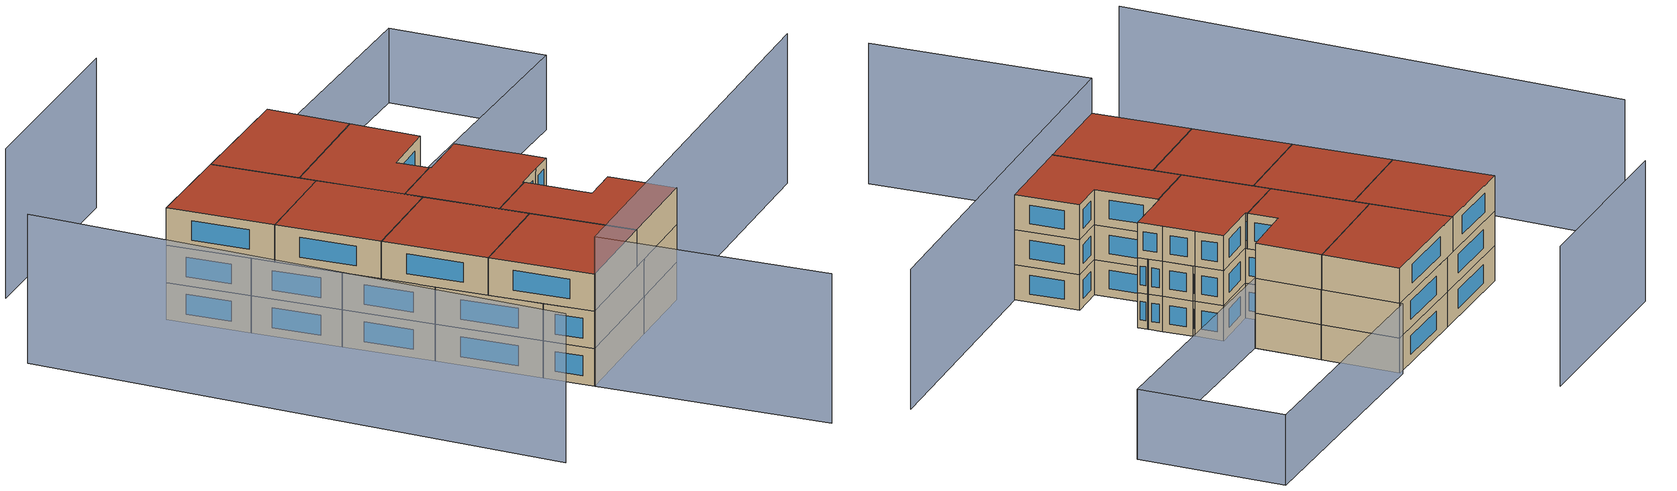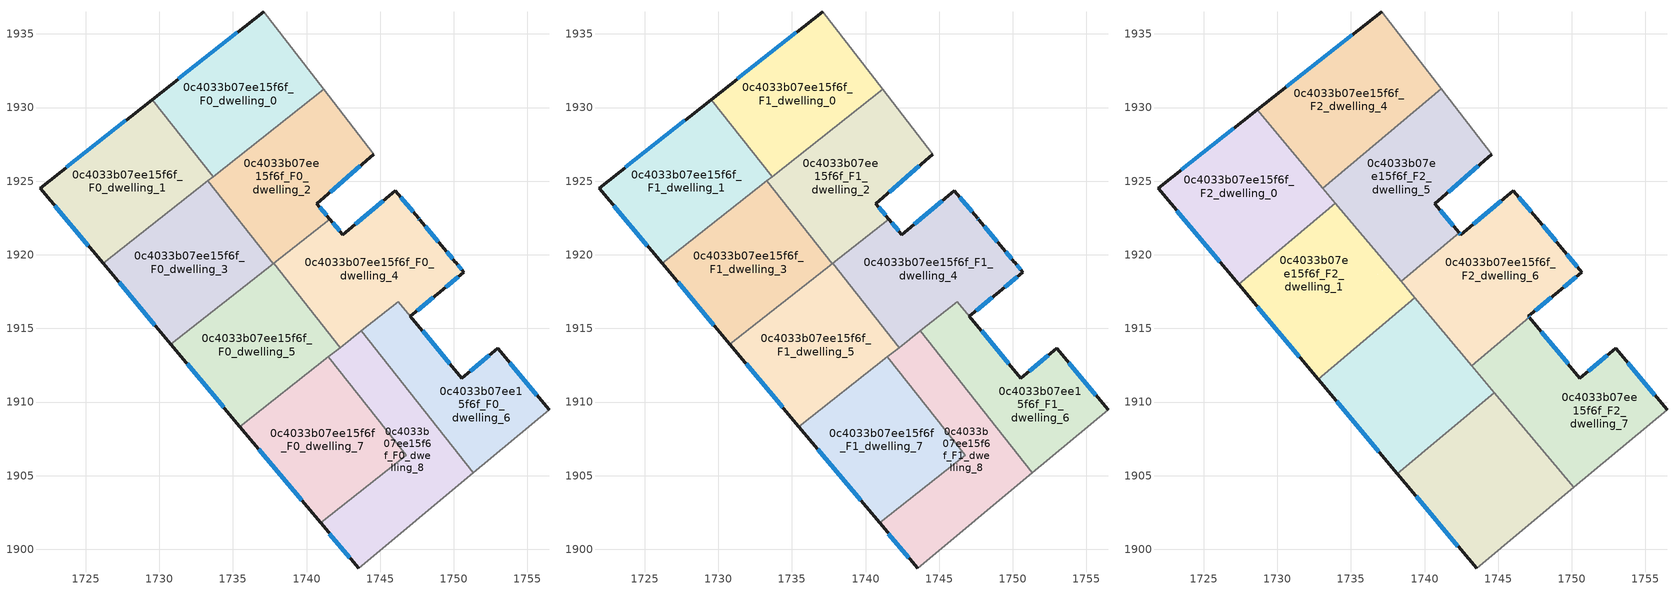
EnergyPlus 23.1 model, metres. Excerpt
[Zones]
0c4033b07ee15f6f_F0_dwelling_0
 floor ground (EU_floor_Construction): 1737.08,1936.52 1741.16,1931.24 1733.65,1925.31 1729.51,1930.54 z0
 wall outside (EU_wall_Construction): 1737.08,1936.52 1729.51,1930.54 z0:3
 wall to 0c4033b07ee15f6f_F0_dwelling_1 (EU_wall_Construction): 1729.51,1930.54 1733.65,1925.31 z0:3
 wall adiabatic (EU_wall_Construction): 1741.16,1931.24 1737.08,1936.52 z0:3
 wall to 0c4033b07ee15f6f_F0_dwelling_2 (EU_wall_Construction): 1733.65,1925.31 1741.16,1931.24 z0:3
 window (EU_Window_Construction): 1735.3,1935.12 1731.29,1931.95 z0.7:2.3
0c4033b07ee15f6f_F0_dwelling_1
 floor ground (EU_floor_Construction): 1729.51,1930.54 1733.65,1925.31 1726.18,1919.41 1721.89,1924.53 z0
 wall outside (EU_wall_Construction): 1729.51,1930.54 1721.89,1924.53 1726.18,1919.41 z0:3
 wall to 0c4033b07ee15f6f_F0_dwelling_3 (EU_wall_Construction): 1726.18,1919.41 1733.28,1925.02 z0:3
 wall to 0c4033b07ee15f6f_F0_dwelling_2 (EU_wall_Construction): 1733.28,1925.02 1733.64,1925.31 z0:3
 window (EU_Window_Construction): 1727.72,1929.13 1723.68,1925.94 / 1722.9,1923.33 1725.17,1920.62 z0.7:2.3
0c4033b07ee15f6f_F0_dwelling_2
 floor ground (EU_floor_Construction): 1741.16,1931.24 1744.56,1926.82 1740.69,1923.48 1741.57,1922.43 1737.72,1919.39 1733.28,1925.02 z0
 wall outside (EU_wall_Construction): 1741.57,1922.43 1740.69,1923.48 1744.56,1926.82 z0:3
 wall to 0c4033b07ee15f6f_F0_dwelling_3 (EU_wall_Construction): 1733.28,1925.02 1737.72,1919.39 z0:3
 wall adiabatic (EU_wall_Construction): 1744.56,1926.82 1741.16,1931.24 z0:3
 wall to 0c4033b07ee15f6f_F0_dwelling_4 (EU_wall_Construction): 1737.76,1919.43 1741.57,1922.43 z0:3
 wall to 0c4033b07ee15f6f_F0_dwelling_5 (EU_wall_Construction): 1737.72,1919.39 1737.76,1919.43 z0:3
 window (EU_Window_Construction): 1741.6,1924.26 1743.65,1926.03 / 1741.36,1922.67 1740.89,1923.23 z0.7:2.3
0c4033b07ee15f6f_F0_dwelling_3
 floor ground (EU_floor_Construction): 1733.28,1925.02 1737.72,1919.39 1730.78,1913.92 1726.18,1919.41 z0
 wall outside (EU_wall_Construction): 1726.18,1919.41 1730.78,1913.92 z0:3
 wall to 0c4033b07ee15f6f_F0_dwelling_5 (EU_wall_Construction): 1730.78,1913.92 1737.72,1919.39 z0:3
 window (EU_Window_Construction): 1727.26,1918.12 1729.7,1915.21 z0.7:2.3
0c4033b07ee15f6f_F0_dwelling_4
 floor ground (EU_floor_Construction): 1747.68,1922.4 1749.34,1920.43 1750.11,1919.51 1750.12,1919.49 1750.68,1918.82 1749.09,1917.5 1747.05,1915.81 1746.22,1916.81 1742.28,1913.7 1737.76,1919.42 1741.57,1922.43 1742.45,1921.38 1746.04,1924.37 1747.61,1922.48 z0
 wall outside (EU_wall_Construction): 1747.05,1915.81 1749.09,1917.5 1750.68,1918.82 1750.12,1919.49 1750.11,1919.51 1749.34,1920.43 1747.68,1922.4 1747.61,1922.48 1746.04,1924.37 1742.45,1921.38 1741.57,1922.43 z0:3
 wall to 0c4033b07ee15f6f_F0_dwelling_5 (EU_wall_Construction): 1737.76,1919.42 1742.28,1913.7 z0:3
 wall to 0c4033b07ee15f6f_F0_dwelling_6 (EU_wall_Construction): 1746.22,1916.81 1747.05,1915.81 / 1743.72,1914.83 1746.22,1916.8 z0:3
 wall to 0c4033b07ee15f6f_F0_dwelling_8 (EU_wall_Construction): 1742.28,1913.7 1743.72,1914.83 z0:3
 window (EU_Window_Construction): 1742.24,1921.62 1741.77,1922.18 / 1745.2,1923.66 1743.29,1922.08 / 1747.24,1922.92 1746.41,1923.92 / 1747.67,1922.42 1747.63,1922.46 / 1748.95,1920.89 1748.07,1921.93 / 1749.93,1919.72 1749.52,1920.21 / 1750.55,1918.98 1750.25,1919.33 / 1749.46,1917.81 1750.3,1918.51 / 1747.53,1916.21 1748.61,1917.1 z0.7:2.3
0c4033b07ee15f6f_F0_dwelling_5
 floor ground (EU_floor_Construction): 1737.76,1919.42 1742.28,1913.7 1735.47,1908.32 1730.78,1913.92 z0
 wall outside (EU_wall_Construction): 1730.78,1913.92 1735.47,1908.32 z0:3
 wall to 0c4033b07ee15f6f_F0_dwelling_7 (EU_wall_Construction): 1735.47,1908.32 1741.48,1913.06 z0:3
 wall to 0c4033b07ee15f6f_F0_dwelling_8 (EU_wall_Construction): 1741.48,1913.06 1742.28,1913.7 z0:3
 window (EU_Window_Construction): 1731.89,1912.6 1734.37,1909.63 z0.7:2.3
0c4033b07ee15f6f_F0_dwelling_6
 floor ground (EU_floor_Construction): 1752.97,1913.64 1756.47,1909.46 1751.33,1905.19 1743.72,1914.83 1746.22,1916.8 1750.55,1911.62 z0
 wall outside (EU_wall_Construction): 1756.47,1909.46 1752.97,1913.64 1750.55,1911.62 1747.05,1915.81 z0:3
 wall adiabatic (EU_wall_Construction): 1751.33,1905.19 1756.47,1909.46 z0:3
 wall to 0c4033b07ee15f6f_F0_dwelling_8 (EU_wall_Construction): 1743.72,1914.83 1751.33,1905.19 z0:3
 window (EU_Window_Construction): 1755.65,1910.44 1753.79,1912.66 / 1752.4,1913.17 1751.12,1912.1 / 1749.73,1912.61 1747.88,1914.83 z0.7:2.3
0c4033b07ee15f6f_F0_dwelling_7
 floor ground (EU_floor_Construction): 1741.47,1913.06 1746.76,1906.37 1740.95,1901.79 1735.47,1908.32 z0
 wall outside (EU_wall_Construction): 1735.47,1908.32 1740.95,1901.79 z0:3
 wall to 0c4033b07ee15f6f_F0_dwelling_8 (EU_wall_Construction): 1740.95,1901.79 1746.76,1906.37 1741.47,1913.06 z0:3
 window (EU_Window_Construction): 1736.76,1906.79 1739.66,1903.32 z0.7:2.3
0c4033b07ee15f6f_F0_dwelling_8
 floor ground (EU_floor_Construction): 1743.72,1914.83 1751.33,1905.19 1743.53,1898.7 1740.95,1901.79 1746.76,1906.37 1741.47,1913.06 z0
 wall outside (EU_wall_Construction): 1740.95,1901.79 1743.53,1898.7 z0:3
 wall adiabatic (EU_wall_Construction): 1743.53,1898.7 1751.33,1905.19 z0:3
 window (EU_Window_Construction): 1741.55,1901.06 1742.93,1899.42 z0.7:2.3
0c4033b07ee15f6f_F1_dwelling_0
 floor to 0c4033b07ee15f6f_F0_dwelling_0 (EU_floor_Construction): 1737.08,1936.52 1741.16,1931.24 1733.65,1925.31 1729.51,1930.54 z3
 wall outside (EU_wall_Construction): 1737.08,1936.52 1729.51,1930.54 z3:6
 wall to 0c4033b07ee15f6f_F1_dwelling_1 (EU_wall_Construction): 1729.51,1930.54 1733.65,1925.31 z3:6
 wall adiabatic (EU_wall_Construction): 1741.16,1931.24 1737.08,1936.52 z3:6
 wall to 0c4033b07ee15f6f_F1_dwelling_2 (EU_wall_Construction): 1733.65,1925.31 1741.16,1931.24 z3:6
 window (EU_Window_Construction): 1735.3,1935.12 1731.29,1931.95 z3.7:5.3
 ceiling adiabatic (EU_roof_Construction): 1740.03,1930.34 1741.13,1931.27 1737.08,1936.52 1729.51,1930.54 1733.65,1925.31 z6
0c4033b07ee15f6f_F1_dwelling_1
 floor to 0c4033b07ee15f6f_F0_dwelling_1 (EU_floor_Construction): 1729.51,1930.54 1733.65,1925.31 1726.18,1919.41 1721.89,1924.53 z3
 wall outside (EU_wall_Construction): 1729.51,1930.54 1721.89,1924.53 1726.18,1919.41 z3:6
 wall to 0c4033b07ee15f6f_F1_dwelling_3 (EU_wall_Construction): 1726.18,1919.41 1733.28,1925.02 z3:6
 wall to 0c4033b07ee15f6f_F1_dwelling_2 (EU_wall_Construction): 1733.28,1925.02 1733.64,1925.31 z3:6
 window (EU_Window_Construction): 1727.72,1929.13 1723.68,1925.94 / 1722.9,1923.33 1725.17,1920.62 z3.7:5.3
0c4033b07ee15f6f_F1_dwelling_2
 floor to 0c4033b07ee15f6f_F0_dwelling_2 (EU_floor_Construction): 1741.16,1931.24 1744.56,1926.82 1740.69,1923.48 1741.57,1922.43 1737.72,1919.39 1733.28,1925.02 z3
 wall outside (EU_wall_Construction): 1741.57,1922.43 1740.69,1923.48 1744.56,1926.82 z3:6
 wall to 0c4033b07ee15f6f_F1_dwelling_3 (EU_wall_Construction): 1733.28,1925.02 1737.72,1919.39 z3:6
 wall adiabatic (EU_wall_Construction): 1744.56,1926.82 1741.16,1931.24 z3:6
 wall to 0c4033b07ee15f6f_F1_dwelling_4 (EU_wall_Construction): 1737.76,1919.43 1741.57,1922.43 z3:6
 wall to 0c4033b07ee15f6f_F1_dwelling_5 (EU_wall_Construction): 1737.72,1919.39 1737.76,1919.43 z3:6
 window (EU_Window_Construction): 1741.6,1924.26 1743.65,1926.03 / 1741.36,1922.67 1740.89,1923.23 z3.7:5.3
0c4033b07ee15f6f_F1_dwelling_3
 floor to 0c4033b07ee15f6f_F0_dwelling_3 (EU_floor_Construction): 1733.28,1925.02 1737.72,1919.39 1730.78,1913.92 1726.18,1919.41 z3
 wall outside (EU_wall_Construction): 1726.18,1919.41 1730.78,1913.92 z3:6
 wall to 0c4033b07ee15f6f_F1_dwelling_5 (EU_wall_Construction): 1730.78,1913.92 1737.72,1919.39 z3:6
 window (EU_Window_Construction): 1727.26,1918.12 1729.7,1915.21 z3.7:5.3
 ceiling adiabatic (EU_roof_Construction): 1737.72,1919.39 1733.28,1925.02 1726.18,1919.41 1730.78,1913.92 z6
0c4033b07ee15f6f_F1_dwelling_4
 floor to 0c4033b07ee15f6f_F0_dwelling_4 (EU_floor_Construction): 1747.68,1922.4 1749.34,1920.43 1750.11,1919.51 1750.12,1919.49 1750.68,1918.82 1749.09,1917.5 1747.05,1915.81 1746.22,1916.81 1742.28,1913.7 1737.76,1919.42 1741.57,1922.43 1742.45,1921.38 1746.04,1924.37 1747.61,1922.48 z3
 wall outside (EU_wall_Construction): 1747.05,1915.81 1749.09,1917.5 1750.68,1918.82 1750.12,1919.49 1750.11,1919.51 1749.34,1920.43 1747.68,1922.4 1747.61,1922.48 1746.04,1924.37 1742.45,1921.38 1741.57,1922.43 z3:6
 wall to 0c4033b07ee15f6f_F1_dwelling_5 (EU_wall_Construction): 1737.76,1919.42 1742.28,1913.7 z3:6
 wall to 0c4033b07ee15f6f_F1_dwelling_6 (EU_wall_Construction): 1746.22,1916.81 1747.05,1915.81 / 1743.72,1914.83 1746.22,1916.8 z3:6
 wall to 0c4033b07ee15f6f_F1_dwelling_8 (EU_wall_Construction): 1742.28,1913.7 1743.72,1914.83 z3:6
 window (EU_Window_Construction): 1742.24,1921.62 1741.77,1922.18 / 1745.2,1923.66 1743.29,1922.08 / 1747.24,1922.92 1746.41,1923.92 / 1747.67,1922.42 1747.63,1922.46 / 1748.95,1920.89 1748.07,1921.93 / 1749.93,1919.72 1749.52,1920.21 / 1750.55,1918.98 1750.25,1919.33 / 1749.46,1917.81 1750.3,1918.51 / 1747.53,1916.21 1748.61,1917.1 z3.7:5.3
 ceiling adiabatic (EU_roof_Construction): 1742.35,1921.49 1741.57,1922.43 1737.76,1919.42 1738.61,1918.36 z6
0c4033b07ee15f6f_F1_dwelling_5
 floor to 0c4033b07ee15f6f_F0_dwelling_5 (EU_floor_Construction): 1737.76,1919.42 1742.28,1913.7 1735.47,1908.32 1730.78,1913.92 z3
 wall outside (EU_wall_Construction): 1730.78,1913.92 1735.47,1908.32 z3:6
 wall to 0c4033b07ee15f6f_F1_dwelling_7 (EU_wall_Construction): 1735.47,1908.32 1741.48,1913.06 z3:6
 wall to 0c4033b07ee15f6f_F1_dwelling_8 (EU_wall_Construction): 1741.48,1913.06 1742.28,1913.7 z3:6
 window (EU_Window_Construction): 1731.89,1912.6 1734.37,1909.63 z3.7:5.3
0c4033b07ee15f6f_F1_dwelling_6
 floor to 0c4033b07ee15f6f_F0_dwelling_6 (EU_floor_Construction): 1752.97,1913.64 1756.47,1909.46 1751.33,1905.19 1743.72,1914.83 1746.22,1916.8 1750.55,1911.62 z3
 wall outside (EU_wall_Construction): 1756.47,1909.46 1752.97,1913.64 1750.55,1911.62 1747.05,1915.81 z3:6
 wall adiabatic (EU_wall_Construction): 1751.33,1905.19 1756.47,1909.46 z3:6
 wall to 0c4033b07ee15f6f_F1_dwelling_8 (EU_wall_Construction): 1743.72,1914.83 1751.33,1905.19 z3:6
 window (EU_Window_Construction): 1755.65,1910.44 1753.79,1912.66 / 1752.4,1913.17 1751.12,1912.1 / 1749.73,1912.61 1747.88,1914.83 z3.7:5.3
0c4033b07ee15f6f_F1_dwelling_7
 floor to 0c4033b07ee15f6f_F0_dwelling_7 (EU_floor_Construction): 1741.47,1913.06 1746.76,1906.37 1740.95,1901.79 1735.47,1908.32 z3
 wall outside (EU_wall_Construction): 1735.47,1908.32 1740.95,1901.79 z3:6
 wall to 0c4033b07ee15f6f_F1_dwelling_8 (EU_wall_Construction): 1740.95,1901.79 1746.76,1906.37 1741.47,1913.06 z3:6
 window (EU_Window_Construction): 1736.76,1906.79 1739.66,1903.32 z3.7:5.3
0c4033b07ee15f6f_F1_dwelling_8
 floor to 0c4033b07ee15f6f_F0_dwelling_8 (EU_floor_Construction): 1743.72,1914.83 1751.33,1905.19 1743.53,1898.7 1740.95,1901.79 1746.76,1906.37 1741.47,1913.06 z3
 wall outside (EU_wall_Construction): 1740.95,1901.79 1743.53,1898.7 z3:6
 wall adiabatic (EU_wall_Construction): 1743.53,1898.7 1751.33,1905.19 z3:6
 window (EU_Window_Construction): 1741.55,1901.06 1742.93,1899.42 z3.7:5.3
0c4033b07ee15f6f_F2_dwelling_0
 floor to 0c4033b07ee15f6f_F1_dwelling_1 (EU_floor_Construction): 1728.63,1929.85 1732.92,1924.73 1726.18,1919.41 1721.89,1924.53 z6
 floor adiabatic (EU_floor_Construction): 1732.92,1924.73 1733.95,1923.51 1727.37,1917.99 1726.18,1919.41 z6
 wall outside (EU_wall_Construction): 1728.63,1929.85 1721.89,1924.53 1727.37,1917.99 z6:9
 wall to 0c4033b07ee15f6f_F2_dwelling_4 (EU_wall_Construction): 1733.09,1924.53 1728.63,1929.85 z6:9
 wall to 0c4033b07ee15f6f_F2_dwelling_1 (EU_wall_Construction): 1727.37,1917.99 1733.95,1923.51 z6:9
 wall to 0c4033b07ee15f6f_F2_dwelling_5 (EU_wall_Construction): 1733.95,1923.51 1733.09,1924.53 z6:9
 window (EU_Window_Construction): 1727.05,1928.6 1723.47,1925.78 / 1723.18,1923 1726.09,1919.53 z6.7:8.3
 roof outside (EU_roof_Construction): 1733.95,1923.51 1728.63,1929.85 1721.89,1924.53 1727.37,1917.99 z9
0c4033b07ee15f6f_F2_dwelling_1
 floor adiabatic (EU_floor_Construction): 1733.95,1923.51 1737.53,1919.24 1730.79,1913.92 1727.37,1917.99 z6
 floor to 0c4033b07ee15f6f_F1_dwelling_5 (EU_floor_Construction): 1737.53,1919.24 1739.35,1917.07 1732.77,1911.55 1730.79,1913.92 z6
 wall outside (EU_wall_Construction): 1727.37,1917.99 1732.77,1911.55 z6:9
 wall to 0c4033b07ee15f6f_F2_dwelling_2 (EU_wall_Construction): 1732.77,1911.55 1739.35,1917.07 z6:9
 wall to 0c4033b07ee15f6f_F2_dwelling_5 (EU_wall_Construction): 1738.41,1918.19 1733.95,1923.51 z6:9
 wall to 0c4033b07ee15f6f_F2_dwelling_6 (EU_wall_Construction): 1739.35,1917.07 1738.41,1918.19 z6:9
 window (EU_Window_Construction): 1728.64,1916.48 1731.5,1913.06 z6.7:8.3
 roof outside (EU_roof_Construction): 1739.35,1917.07 1733.95,1923.51 1727.37,1917.99 1732.77,1911.55 z9
0c4033b07ee15f6f_F2_dwelling_2
 floor to 0c4033b07ee15f6f_F1_dwelling_5 (EU_floor_Construction): 1739.35,1917.07 1742.22,1913.65 1735.47,1908.32 1732.77,1911.55 z6
 floor to 0c4033b07ee15f6f_F1_dwelling_8 (EU_floor_Construction): 1742.22,1913.65 1744.74,1910.64 1743.93,1909.95 1741.48,1913.06 z6
 floor to 0c4033b07ee15f6f_F1_dwelling_7 (EU_floor_Construction): 1741.48,1913.06 1743.93,1909.95 1738.16,1905.12 1735.47,1908.32 z6
 wall outside (EU_wall_Construction): 1732.77,1911.55 1738.16,1905.12 z6:9
 wall to 0c4033b07ee15f6f_F2_dwelling_3 (EU_wall_Construction): 1738.16,1905.12 1744.74,1910.64 z6:9
 wall to 0c4033b07ee15f6f_F2_dwelling_6 (EU_wall_Construction): 1743.2,1912.47 1739.35,1917.07 z6:9
 wall to 0c4033b07ee15f6f_F2_dwelling_7 (EU_wall_Construction): 1744.74,1910.64 1743.2,1912.47 z6:9
 window (EU_Window_Construction): 1734.03,1910.04 1736.89,1906.63 z6.7:8.3
 roof outside (EU_roof_Construction): 1744.74,1910.64 1739.35,1917.07 1732.77,1911.55 1738.16,1905.12 z9
0c4033b07ee15f6f_F2_dwelling_3
 floor to 0c4033b07ee15f6f_F1_dwelling_8 (EU_floor_Construction): 1744.74,1910.64 1750.14,1904.2 1743.53,1898.7 1740.95,1901.79 1746.76,1906.37 1743.93,1909.95 z6
 floor to 0c4033b07ee15f6f_F1_dwelling_7 (EU_floor_Construction): 1743.93,1909.95 1746.76,1906.37 1740.95,1901.79 1738.16,1905.12 z6
 wall outside (EU_wall_Construction): 1738.16,1905.12 1743.53,1898.7 z6:9
 wall adiabatic (EU_wall_Construction): 1743.53,1898.7 1750.14,1904.2 z6:9
 wall to 0c4033b07ee15f6f_F2_dwelling_7 (EU_wall_Construction): 1750.14,1904.2 1744.74,1910.64 z6:9
 window (EU_Window_Construction): 1739.42,1903.61 1742.27,1900.2 z6.7:8.3
 roof outside (EU_roof_Construction): 1750.14,1904.2 1744.74,1910.64 1738.16,1905.12 1743.53,1898.7 z9
0c4033b07ee15f6f_F2_dwelling_4
 floor to 0c4033b07ee15f6f_F1_dwelling_1 (EU_floor_Construction): 1729.51,1930.54 1733.65,1925.31 1732.92,1924.73 1728.63,1929.85 z6
 floor to 0c4033b07ee15f6f_F1_dwelling_2 (EU_floor_Construction): 1740.03,1930.34 1733.44,1924.82 1733.28,1925.02 z6
 floor adiabatic (EU_floor_Construction): 1737.08,1936.52 1741.13,1931.27 1740.03,1930.34 1733.28,1925.02 1733.44,1924.82 1733.09,1924.53 1732.92,1924.73 1733.65,1925.31 1729.51,1930.54 z6
 wall outside (EU_wall_Construction): 1737.08,1936.52 1728.63,1929.85 z6:9
 wall adiabatic (EU_wall_Construction): 1741.13,1931.27 1737.08,1936.52 z6:9
 wall to 0c4033b07ee15f6f_F2_dwelling_5 (EU_wall_Construction): 1733.09,1924.53 1741.13,1931.27 z6:9
 window (EU_Window_Construction): 1735.1,1934.95 1730.61,1931.42 z6.7:8.3
 roof outside (EU_roof_Construction): 1741.13,1931.27 1737.08,1936.52 1728.63,1929.85 1733.09,1924.53 z9
0c4033b07ee15f6f_F2_dwelling_5
 floor to 0c4033b07ee15f6f_F1_dwelling_2 (EU_floor_Construction): 1741.16,1931.24 1744.56,1926.82 1740.69,1923.48 1741.57,1922.43 1737.72,1919.39 1733.44,1924.82 1740.03,1930.34 z6
 floor to 0c4033b07ee15f6f_F1_dwelling_0 (EU_floor_Construction): 1741.13,1931.27 1741.16,1931.24 1740.03,1930.34 z6
 floor to 0c4033b07ee15f6f_F1_dwelling_5 (EU_floor_Construction): 1737.76,1919.42 1738.61,1918.36 1738.41,1918.19 1737.53,1919.24 z6
 floor adiabatic (EU_floor_Construction): 1740.69,1923.48 1742.35,1921.49 1738.61,1918.36 1737.76,1919.42 1737.53,1919.24 1733.09,1924.53 1733.44,1924.82 1737.72,1919.39 1741.57,1922.43 z6
 wall outside (EU_wall_Construction): 1742.35,1921.49 1740.69,1923.48 1744.56,1926.82 z6:9
 wall to 0c4033b07ee15f6f_F2_dwelling_6 (EU_wall_Construction): 1738.41,1918.19 1742.35,1921.49 z6:9
 wall adiabatic (EU_wall_Construction): 1744.56,1926.82 1741.13,1931.27 z6:9
 window (EU_Window_Construction): 1741.6,1924.26 1743.65,1926.03 / 1741.96,1921.96 1741.08,1923.01 z6.7:8.3
 roof outside (EU_roof_Construction): 1742.35,1921.49 1740.69,1923.48 1744.56,1926.82 1741.13,1931.27 1733.09,1924.53 1738.41,1918.19 z9
0c4033b07ee15f6f_F2_dwelling_6
 floor to 0c4033b07ee15f6f_F1_dwelling_4 (EU_floor_Construction): 1747.61,1922.48 1749.34,1920.43 1750.68,1918.82 1749.09,1917.5 1747.05,1915.81 1746.22,1916.81 1742.28,1913.7 1738.61,1918.36 1742.35,1921.49 1742.45,1921.38 1746.04,1924.37 z6
 floor to 0c4033b07ee15f6f_F1_dwelling_6 (EU_floor_Construction): 1746.22,1916.81 1747.11,1915.75 1744.64,1913.67 1743.72,1914.83 z6
 floor to 0c4033b07ee15f6f_F1_dwelling_5 (EU_floor_Construction): 1738.61,1918.36 1742.28,1913.7 1742.22,1913.65 1738.41,1918.19 z6
 floor to 0c4033b07ee15f6f_F1_dwelling_8 (EU_floor_Construction): 1743.72,1914.83 1744.64,1913.67 1743.2,1912.47 1742.22,1913.65 z6
 wall outside (EU_wall_Construction): 1747.11,1915.75 1747.05,1915.81 1749.09,1917.5 1750.68,1918.82 1749.34,1920.43 1747.61,1922.48 1746.04,1924.37 1742.45,1921.38 1742.35,1921.49 z6:9
 wall to 0c4033b07ee15f6f_F2_dwelling_7 (EU_wall_Construction): 1743.2,1912.47 1747.11,1915.75 z6:9
 window (EU_Window_Construction): 1748.93,1920.91 1748.02,1922 / 1750.36,1919.2 1749.65,1920.05 / 1749.46,1917.81 1750.3,1918.51 / 1747.53,1916.21 1748.61,1917.1 / 1747.1,1915.76 1747.07,1915.8 / 1742.42,1921.4 1742.37,1921.47 / 1745.2,1923.66 1743.29,1922.08 / 1747.24,1922.92 1746.41,1923.92 z6.7:8.3
 roof outside (EU_roof_Construction): 1747.11,1915.75 1747.05,1915.81 1749.09,1917.5 1750.68,1918.82 1749.34,1920.43 1747.61,1922.48 1746.04,1924.37 1742.45,1921.38 1742.35,1921.49 1738.41,1918.19 1743.2,1912.47 z9
0c4033b07ee15f6f_F2_dwelling_7
 floor to 0c4033b07ee15f6f_F1_dwelling_6 (EU_floor_Construction): 1752.97,1913.64 1756.47,1909.46 1751.33,1905.19 1744.64,1913.67 1747.11,1915.75 1750.55,1911.62 z6
 floor to 0c4033b07ee15f6f_F1_dwelling_8 (EU_floor_Construction): 1744.64,1913.67 1751.33,1905.19 1750.14,1904.2 1743.2,1912.47 z6
 wall outside (EU_wall_Construction): 1756.47,1909.46 1752.97,1913.64 1750.55,1911.62 1747.11,1915.75 z6:9
 wall adiabatic (EU_wall_Construction): 1750.14,1904.2 1756.47,1909.46 z6:9
 window (EU_Window_Construction): 1749.74,1912.59 1747.92,1914.78 / 1752.4,1913.17 1751.12,1912.1 / 1755.65,1910.44 1753.79,1912.66 z6.7:8.3
 roof outside (EU_roof_Construction): 1756.47,1909.46 1752.97,1913.64 1750.55,1911.62 1747.11,1915.75 1743.2,1912.47 1750.14,1904.2 z9
shading: 1755.49,1884.33 1743.53,1898.7 / 1743.53,1898.7 1773.86,1923.94 / 1709.16,1922.63 1734.88,1887.57 / 1727.35,1944.84 1713.54,1933.72 z0:12; 1755.38,1950.97 1763.07,1940.99 / 1763.07,1940.99 1744.61,1926.75 / 1744.61,1926.75 1736.92,1936.73 / 1736.92,1936.73 1755.38,1950.97 z0:6
[Building]
EU S2 Campaign: North Axis=0; Terrain=City; Solar Distribution=FullExterior
[Site:Location]
Budapest.Ferenc.Liszt.Intl.AP: Latitude=47.437; Longitude=19.256; Time Zone=1; Elevation=185
[SizingPeriod:WeatherFileDays]
AnnualSizingPeriod: Begin Month=1; Begin Day of Month=1; End Month=12; End Day of Month=31; Day of Week for Start Day=Monday; Use Weather File Daylight Saving Period=No; Use Weather File Rain and Snow Indicators=No
[MATERIAL]
EU_InternalMass_Material: Roughness=MediumRough; Thickness=0.1; Conductivity=1; Density=1800; Specific Heat=900; Thermal Absorptance=0.9; Solar Absorptance=0.7; Visible Absorptance=0.7
[MATERIAL:NOMASS] Roughness=MediumRough; Thermal Absorptance=0.9; Solar Absorptance=0.7; Visible Absorptance=0.7
Name | Thermal Resistance
EU_wall_NoMass | 0.832559
EU_roof_NoMass | 1.39638
EU_floor_NoMass | 0.872794
[WINDOWMATERIAL:SIMPLEGLAZINGSYSTEM]
EU_Window_SimpleGlazing: UFactor=2.79869; Solar Heat Gain Coefficient=0.75; Visible Transmittance=0.75
[CONSTRUCTION]
EU_wall_Construction: EU_wall_NoMass
EU_roof_Construction: EU_roof_NoMass
EU_floor_Construction: EU_floor_NoMass
EU_Window_Construction: EU_Window_SimpleGlazing
EU_InternalMass_Construction: EU_InternalMass_Material
[ZONE] Type=1; Multiplier=1; Ceiling Height=autocalculate; Floor Area=autocalculate; Part of Total Floor Area=Yes
Name | Volume
0c4033b07ee15f6f_F0_dwelling_0; 0c4033b07ee15f6f_F1_dwelling_0 | 192.303
0c4033b07ee15f6f_F2_dwelling_0; 0c4033b07ee15f6f_F2_dwelling_1 | 216.355
0c4033b07ee15f6f_F0_dwelling_1; 0c4033b07ee15f6f_F1_dwelling_1; 0c4033b07ee15f6f_F0_dwelling_2; 0c4033b07ee15f6f_F1_dwelling_2 | 192.328
0c4033b07ee15f6f_F2_dwelling_2 | 216.374
0c4033b07ee15f6f_F0_dwelling_3; 0c4033b07ee15f6f_F1_dwelling_3 | 192.339
0c4033b07ee15f6f_F2_dwelling_3 | 216.35
0c4033b07ee15f6f_F0_dwelling_4; 0c4033b07ee15f6f_F1_dwelling_4 | 209.83
0c4033b07ee15f6f_F2_dwelling_4 | 216.356
0c4033b07ee15f6f_F0_dwelling_5; 0c4033b07ee15f6f_F1_dwelling_5 | 192.314
0c4033b07ee15f6f_F2_dwelling_5 | 216.369
0c4033b07ee15f6f_F0_dwelling_6; 0c4033b07ee15f6f_F1_dwelling_6 | 174.773
0c4033b07ee15f6f_F2_dwelling_6 | 216.383
0c4033b07ee15f6f_F0_dwelling_7; 0c4033b07ee15f6f_F1_dwelling_7 | 192.318
0c4033b07ee15f6f_F2_dwelling_7 | 216.368
0c4033b07ee15f6f_F0_dwelling_8; 0c4033b07ee15f6f_F1_dwelling_8 | 192.311
[INTERNALMASS] Construction=EU_InternalMass_Construction
Name | Zone or ZoneList | Surface Area
0c4033b07ee15f6f_F0_dwelling_0_EU_InternalMass | 0c4033b07ee15f6f_F0_dwelling_0 | 64.1004
0c4033b07ee15f6f_F0_dwelling_1_EU_InternalMass | 0c4033b07ee15f6f_F0_dwelling_1 | 64.1094
0c4033b07ee15f6f_F0_dwelling_2_EU_InternalMass | 0c4033b07ee15f6f_F0_dwelling_2 | 64.1095
0c4033b07ee15f6f_F0_dwelling_3_EU_InternalMass | 0c4033b07ee15f6f_F0_dwelling_3 | 64.1129
0c4033b07ee15f6f_F0_dwelling_4_EU_InternalMass | 0c4033b07ee15f6f_F0_dwelling_4 | 69.9439
0c4033b07ee15f6f_F0_dwelling_5_EU_InternalMass | 0c4033b07ee15f6f_F0_dwelling_5 | 64.1029
0c4033b07ee15f6f_F0_dwelling_6_EU_InternalMass | 0c4033b07ee15f6f_F0_dwelling_6 | 58.2754
0c4033b07ee15f6f_F0_dwelling_7_EU_InternalMass | 0c4033b07ee15f6f_F0_dwelling_7 | 64.1068
0c4033b07ee15f6f_F0_dwelling_8_EU_InternalMass | 0c4033b07ee15f6f_F0_dwelling_8 | 64.104
0c4033b07ee15f6f_F1_dwelling_0_EU_InternalMass | 0c4033b07ee15f6f_F1_dwelling_0 | 64.1004
0c4033b07ee15f6f_F1_dwelling_1_EU_InternalMass | 0c4033b07ee15f6f_F1_dwelling_1 | 64.1094
0c4033b07ee15f6f_F1_dwelling_2_EU_InternalMass | 0c4033b07ee15f6f_F1_dwelling_2 | 64.1095
0c4033b07ee15f6f_F1_dwelling_3_EU_InternalMass | 0c4033b07ee15f6f_F1_dwelling_3 | 64.1129
0c4033b07ee15f6f_F1_dwelling_4_EU_InternalMass | 0c4033b07ee15f6f_F1_dwelling_4 | 69.9439
0c4033b07ee15f6f_F1_dwelling_5_EU_InternalMass | 0c4033b07ee15f6f_F1_dwelling_5 | 64.1029
0c4033b07ee15f6f_F1_dwelling_6_EU_InternalMass | 0c4033b07ee15f6f_F1_dwelling_6 | 58.2754
0c4033b07ee15f6f_F1_dwelling_7_EU_InternalMass | 0c4033b07ee15f6f_F1_dwelling_7 | 64.1068
0c4033b07ee15f6f_F1_dwelling_8_EU_InternalMass | 0c4033b07ee15f6f_F1_dwelling_8 | 64.104
0c4033b07ee15f6f_F2_dwelling_0_EU_InternalMass | 0c4033b07ee15f6f_F2_dwelling_0 | 72.1183
0c4033b07ee15f6f_F2_dwelling_1_EU_InternalMass | 0c4033b07ee15f6f_F2_dwelling_1 | 72.1183
0c4033b07ee15f6f_F2_dwelling_2_EU_InternalMass | 0c4033b07ee15f6f_F2_dwelling_2 | 72.1244
0c4033b07ee15f6f_F2_dwelling_3_EU_InternalMass | 0c4033b07ee15f6f_F2_dwelling_3 | 72.1169
0c4033b07ee15f6f_F2_dwelling_4_EU_InternalMass | 0c4033b07ee15f6f_F2_dwelling_4 | 72.1185
0c4033b07ee15f6f_F2_dwelling_5_EU_InternalMass | 0c4033b07ee15f6f_F2_dwelling_5 | 72.123
0c4033b07ee15f6f_F2_dwelling_6_EU_InternalMass | 0c4033b07ee15f6f_F2_dwelling_6 | 72.1292
0c4033b07ee15f6f_F2_dwelling_7_EU_InternalMass | 0c4033b07ee15f6f_F2_dwelling_7 | 72.1226
[OTHEREQUIPMENT] Fuel Type=Electricity; Design Level Calculation Method=Watts/Area; Power per Zone Floor Area=1; Fraction Latent=0; Fraction Radiant=0; Fraction Lost=0; Carbon Dioxide Generation Rate=0; EndUse Subcategory=EU_Step8_InternalGains
Name | Zone or ZoneList or Space or SpaceList | Schedule
EU_Step8_InternalGain_0c4033b07ee15f6f_F0_dwelling_0_f000 | 0c4033b07ee15f6f_F0_dwelling_0 | EU_Step8_GainSchedule_0c4033b07ee15f6f_F0_dwelling_0_f000
EU_Step8_InternalGain_0c4033b07ee15f6f_F0_dwelling_1_f000 | 0c4033b07ee15f6f_F0_dwelling_1 | EU_Step8_GainSchedule_0c4033b07ee15f6f_F0_dwelling_1_f000
EU_Step8_InternalGain_0c4033b07ee15f6f_F0_dwelling_2_f000 | 0c4033b07ee15f6f_F0_dwelling_2 | EU_Step8_GainSchedule_0c4033b07ee15f6f_F0_dwelling_2_f000
EU_Step8_InternalGain_0c4033b07ee15f6f_F0_dwelling_3_f000 | 0c4033b07ee15f6f_F0_dwelling_3 | EU_Step8_GainSchedule_0c4033b07ee15f6f_F0_dwelling_3_f000
EU_Step8_InternalGain_0c4033b07ee15f6f_F0_dwelling_4_f000 | 0c4033b07ee15f6f_F0_dwelling_4 | EU_Step8_GainSchedule_0c4033b07ee15f6f_F0_dwelling_4_f000
EU_Step8_InternalGain_0c4033b07ee15f6f_F0_dwelling_5_f000 | 0c4033b07ee15f6f_F0_dwelling_5 | EU_Step8_GainSchedule_0c4033b07ee15f6f_F0_dwelling_5_f000
EU_Step8_InternalGain_0c4033b07ee15f6f_F0_dwelling_6_f000 | 0c4033b07ee15f6f_F0_dwelling_6 | EU_Step8_GainSchedule_0c4033b07ee15f6f_F0_dwelling_6_f000
EU_Step8_InternalGain_0c4033b07ee15f6f_F0_dwelling_7_f000 | 0c4033b07ee15f6f_F0_dwelling_7 | EU_Step8_GainSchedule_0c4033b07ee15f6f_F0_dwelling_7_f000
EU_Step8_InternalGain_0c4033b07ee15f6f_F0_dwelling_8_f000 | 0c4033b07ee15f6f_F0_dwelling_8 | EU_Step8_GainSchedule_0c4033b07ee15f6f_F0_dwelling_8_f000
EU_Step8_InternalGain_0c4033b07ee15f6f_F1_dwelling_0_f000 | 0c4033b07ee15f6f_F1_dwelling_0 | EU_Step8_GainSchedule_0c4033b07ee15f6f_F1_dwelling_0_f000
EU_Step8_InternalGain_0c4033b07ee15f6f_F1_dwelling_1_f000 | 0c4033b07ee15f6f_F1_dwelling_1 | EU_Step8_GainSchedule_0c4033b07ee15f6f_F1_dwelling_1_f000
EU_Step8_InternalGain_0c4033b07ee15f6f_F1_dwelling_2_f000 | 0c4033b07ee15f6f_F1_dwelling_2 | EU_Step8_GainSchedule_0c4033b07ee15f6f_F1_dwelling_2_f000
EU_Step8_InternalGain_0c4033b07ee15f6f_F1_dwelling_3_f000 | 0c4033b07ee15f6f_F1_dwelling_3 | EU_Step8_GainSchedule_0c4033b07ee15f6f_F1_dwelling_3_f000
EU_Step8_InternalGain_0c4033b07ee15f6f_F1_dwelling_4_f000 | 0c4033b07ee15f6f_F1_dwelling_4 | EU_Step8_GainSchedule_0c4033b07ee15f6f_F1_dwelling_4_f000
EU_Step8_InternalGain_0c4033b07ee15f6f_F1_dwelling_5_f000 | 0c4033b07ee15f6f_F1_dwelling_5 | EU_Step8_GainSchedule_0c4033b07ee15f6f_F1_dwelling_5_f000
EU_Step8_InternalGain_0c4033b07ee15f6f_F1_dwelling_6_f000 | 0c4033b07ee15f6f_F1_dwelling_6 | EU_Step8_GainSchedule_0c4033b07ee15f6f_F1_dwelling_6_f000
EU_Step8_InternalGain_0c4033b07ee15f6f_F1_dwelling_7_f000 | 0c4033b07ee15f6f_F1_dwelling_7 | EU_Step8_GainSchedule_0c4033b07ee15f6f_F1_dwelling_7_f000
EU_Step8_InternalGain_0c4033b07ee15f6f_F1_dwelling_8_f000 | 0c4033b07ee15f6f_F1_dwelling_8 | EU_Step8_GainSchedule_0c4033b07ee15f6f_F1_dwelling_8_f000
EU_Step8_InternalGain_0c4033b07ee15f6f_F2_dwelling_0_f000 | 0c4033b07ee15f6f_F2_dwelling_0 | EU_Step8_GainSchedule_0c4033b07ee15f6f_F2_dwelling_0_f000
EU_Step8_InternalGain_0c4033b07ee15f6f_F2_dwelling_1_f000 | 0c4033b07ee15f6f_F2_dwelling_1 | EU_Step8_GainSchedule_0c4033b07ee15f6f_F2_dwelling_1_f000
EU_Step8_InternalGain_0c4033b07ee15f6f_F2_dwelling_2_f000 | 0c4033b07ee15f6f_F2_dwelling_2 | EU_Step8_GainSchedule_0c4033b07ee15f6f_F2_dwelling_2_f000
EU_Step8_InternalGain_0c4033b07ee15f6f_F2_dwelling_3_f000 | 0c4033b07ee15f6f_F2_dwelling_3 | EU_Step8_GainSchedule_0c4033b07ee15f6f_F2_dwelling_3_f000
EU_Step8_InternalGain_0c4033b07ee15f6f_F2_dwelling_4_f000 | 0c4033b07ee15f6f_F2_dwelling_4 | EU_Step8_GainSchedule_0c4033b07ee15f6f_F2_dwelling_4_f000
EU_Step8_InternalGain_0c4033b07ee15f6f_F2_dwelling_5_f000 | 0c4033b07ee15f6f_F2_dwelling_5 | EU_Step8_GainSchedule_0c4033b07ee15f6f_F2_dwelling_5_f000
EU_Step8_InternalGain_0c4033b07ee15f6f_F2_dwelling_6_f000 | 0c4033b07ee15f6f_F2_dwelling_6 | EU_Step8_GainSchedule_0c4033b07ee15f6f_F2_dwelling_6_f000
EU_Step8_InternalGain_0c4033b07ee15f6f_F2_dwelling_7_f000 | 0c4033b07ee15f6f_F2_dwelling_7 | EU_Step8_GainSchedule_0c4033b07ee15f6f_F2_dwelling_7_f000
[ZONEVENTILATION:DESIGNFLOWRATE] Schedule=EU_AlwaysOn; Design Flow Rate Calculation Method=AirChanges/Hour; Air Changes per Hour=0.475469; Ventilation Type=Natural; Fan Pressure Rise=0; Fan Total Efficiency=1; Constant Term Coefficient=1; Temperature Term Coefficient=0; Velocity Term Coefficient=0; Velocity Squared Term Coefficient=0; Minimum Indoor Temperature=-100; Maximum Indoor Temperature=100; Delta Temperature=-100; Minimum Outdoor Temperature=-100; Maximum Outdoor Temperature=100; Maximum Wind Speed=40
Name | Zone or ZoneList or Space or SpaceList
EU_ConstantAir_0c4033b07ee15f6f_F0_dwelling_0 | 0c4033b07ee15f6f_F0_dwelling_0
EU_ConstantAir_0c4033b07ee15f6f_F0_dwelling_1 | 0c4033b07ee15f6f_F0_dwelling_1
EU_ConstantAir_0c4033b07ee15f6f_F0_dwelling_2 | 0c4033b07ee15f6f_F0_dwelling_2
EU_ConstantAir_0c4033b07ee15f6f_F0_dwelling_3 | 0c4033b07ee15f6f_F0_dwelling_3
EU_ConstantAir_0c4033b07ee15f6f_F0_dwelling_4 | 0c4033b07ee15f6f_F0_dwelling_4
EU_ConstantAir_0c4033b07ee15f6f_F0_dwelling_5 | 0c4033b07ee15f6f_F0_dwelling_5
EU_ConstantAir_0c4033b07ee15f6f_F0_dwelling_6 | 0c4033b07ee15f6f_F0_dwelling_6
EU_ConstantAir_0c4033b07ee15f6f_F0_dwelling_7 | 0c4033b07ee15f6f_F0_dwelling_7
EU_ConstantAir_0c4033b07ee15f6f_F0_dwelling_8 | 0c4033b07ee15f6f_F0_dwelling_8
EU_ConstantAir_0c4033b07ee15f6f_F1_dwelling_0 | 0c4033b07ee15f6f_F1_dwelling_0
EU_ConstantAir_0c4033b07ee15f6f_F1_dwelling_1 | 0c4033b07ee15f6f_F1_dwelling_1
EU_ConstantAir_0c4033b07ee15f6f_F1_dwelling_2 | 0c4033b07ee15f6f_F1_dwelling_2
EU_ConstantAir_0c4033b07ee15f6f_F1_dwelling_3 | 0c4033b07ee15f6f_F1_dwelling_3
EU_ConstantAir_0c4033b07ee15f6f_F1_dwelling_4 | 0c4033b07ee15f6f_F1_dwelling_4
EU_ConstantAir_0c4033b07ee15f6f_F1_dwelling_5 | 0c4033b07ee15f6f_F1_dwelling_5
EU_ConstantAir_0c4033b07ee15f6f_F1_dwelling_6 | 0c4033b07ee15f6f_F1_dwelling_6
EU_ConstantAir_0c4033b07ee15f6f_F1_dwelling_7 | 0c4033b07ee15f6f_F1_dwelling_7
EU_ConstantAir_0c4033b07ee15f6f_F1_dwelling_8 | 0c4033b07ee15f6f_F1_dwelling_8
EU_ConstantAir_0c4033b07ee15f6f_F2_dwelling_0 | 0c4033b07ee15f6f_F2_dwelling_0
EU_ConstantAir_0c4033b07ee15f6f_F2_dwelling_1 | 0c4033b07ee15f6f_F2_dwelling_1
EU_ConstantAir_0c4033b07ee15f6f_F2_dwelling_2 | 0c4033b07ee15f6f_F2_dwelling_2
EU_ConstantAir_0c4033b07ee15f6f_F2_dwelling_3 | 0c4033b07ee15f6f_F2_dwelling_3
EU_ConstantAir_0c4033b07ee15f6f_F2_dwelling_4 | 0c4033b07ee15f6f_F2_dwelling_4
EU_ConstantAir_0c4033b07ee15f6f_F2_dwelling_5 | 0c4033b07ee15f6f_F2_dwelling_5
EU_ConstantAir_0c4033b07ee15f6f_F2_dwelling_6 | 0c4033b07ee15f6f_F2_dwelling_6
EU_ConstantAir_0c4033b07ee15f6f_F2_dwelling_7 | 0c4033b07ee15f6f_F2_dwelling_7
[HVACTEMPLATE:THERMOSTAT] Constant Heating Setpoint=20; Constant Cooling Setpoint=50
EU_HeatOnly_0c4033b07ee15f6f_F0_dwelling_0; EU_HeatOnly_0c4033b07ee15f6f_F0_dwelling_1; EU_HeatOnly_0c4033b07ee15f6f_F0_dwelling_2; EU_HeatOnly_0c4033b07ee15f6f_F0_dwelling_3; EU_HeatOnly_0c4033b07ee15f6f_F0_dwelling_4; EU_HeatOnly_0c4033b07ee15f6f_F0_dwelling_5; EU_HeatOnly_0c4033b07ee15f6f_F0_dwelling_6; EU_HeatOnly_0c4033b07ee15f6f_F0_dwelling_7; EU_HeatOnly_0c4033b07ee15f6f_F0_dwelling_8; EU_HeatOnly_0c4033b07ee15f6f_F1_dwelling_0; EU_HeatOnly_0c4033b07ee15f6f_F1_dwelling_1; EU_HeatOnly_0c4033b07ee15f6f_F1_dwelling_2; EU_HeatOnly_0c4033b07ee15f6f_F1_dwelling_3; EU_HeatOnly_0c4033b07ee15f6f_F1_dwelling_4; EU_HeatOnly_0c4033b07ee15f6f_F1_dwelling_5; EU_HeatOnly_0c4033b07ee15f6f_F1_dwelling_6; EU_HeatOnly_0c4033b07ee15f6f_F1_dwelling_7; EU_HeatOnly_0c4033b07ee15f6f_F1_dwelling_8; EU_HeatOnly_0c4033b07ee15f6f_F2_dwelling_0; EU_HeatOnly_0c4033b07ee15f6f_F2_dwelling_1; EU_HeatOnly_0c4033b07ee15f6f_F2_dwelling_2; EU_HeatOnly_0c4033b07ee15f6f_F2_dwelling_3; EU_HeatOnly_0c4033b07ee15f6f_F2_dwelling_4; EU_HeatOnly_0c4033b07ee15f6f_F2_dwelling_5; EU_HeatOnly_0c4033b07ee15f6f_F2_dwelling_6; EU_HeatOnly_0c4033b07ee15f6f_F2_dwelling_7
[HVACTEMPLATE:ZONE:IDEALLOADSAIRSYSTEM] System Availability Schedule=EU_AlwaysOn; Maximum Heating Supply Air Temperature=50; Minimum Cooling Supply Air Temperature=13; Maximum Heating Supply Air Humidity Ratio=0.0156; Minimum Cooling Supply Air Humidity Ratio=0.0077; Heating Limit=NoLimit; Cooling Limit=NoLimit; Heating Availability Schedule=EU_AlwaysOn; Cooling Availability Schedule=EU_CoolingOff; Dehumidification Control Type=ConstantSensibleHeatRatio; Cooling Sensible Heat Ratio=0.7; Dehumidification Setpoint=60; Humidification Control Type=None; Humidification Setpoint=30; Outdoor Air Method=None; Outdoor Air Flow Rate per Person=0.00944; Outdoor Air Flow Rate per Zone Floor Area=0; Outdoor Air Flow Rate per Zone=0; Demand Controlled Ventilation Type=None; Outdoor Air Economizer Type=NoEconomizer; Heat Recovery Type=None; Sensible Heat Recovery Effectiveness=0.7; Latent Heat Recovery Effectiveness=0.65
Name | Template Thermostat
0c4033b07ee15f6f_F0_dwelling_0 | EU_HeatOnly_0c4033b07ee15f6f_F0_dwelling_0
0c4033b07ee15f6f_F0_dwelling_1 | EU_HeatOnly_0c4033b07ee15f6f_F0_dwelling_1
0c4033b07ee15f6f_F0_dwelling_2 | EU_HeatOnly_0c4033b07ee15f6f_F0_dwelling_2
0c4033b07ee15f6f_F0_dwelling_3 | EU_HeatOnly_0c4033b07ee15f6f_F0_dwelling_3
0c4033b07ee15f6f_F0_dwelling_4 | EU_HeatOnly_0c4033b07ee15f6f_F0_dwelling_4
0c4033b07ee15f6f_F0_dwelling_5 | EU_HeatOnly_0c4033b07ee15f6f_F0_dwelling_5
0c4033b07ee15f6f_F0_dwelling_6 | EU_HeatOnly_0c4033b07ee15f6f_F0_dwelling_6
0c4033b07ee15f6f_F0_dwelling_7 | EU_HeatOnly_0c4033b07ee15f6f_F0_dwelling_7
0c4033b07ee15f6f_F0_dwelling_8 | EU_HeatOnly_0c4033b07ee15f6f_F0_dwelling_8
0c4033b07ee15f6f_F1_dwelling_0 | EU_HeatOnly_0c4033b07ee15f6f_F1_dwelling_0
0c4033b07ee15f6f_F1_dwelling_1 | EU_HeatOnly_0c4033b07ee15f6f_F1_dwelling_1
0c4033b07ee15f6f_F1_dwelling_2 | EU_HeatOnly_0c4033b07ee15f6f_F1_dwelling_2
0c4033b07ee15f6f_F1_dwelling_3 | EU_HeatOnly_0c4033b07ee15f6f_F1_dwelling_3
0c4033b07ee15f6f_F1_dwelling_4 | EU_HeatOnly_0c4033b07ee15f6f_F1_dwelling_4
0c4033b07ee15f6f_F1_dwelling_5 | EU_HeatOnly_0c4033b07ee15f6f_F1_dwelling_5
0c4033b07ee15f6f_F1_dwelling_6 | EU_HeatOnly_0c4033b07ee15f6f_F1_dwelling_6
0c4033b07ee15f6f_F1_dwelling_7 | EU_HeatOnly_0c4033b07ee15f6f_F1_dwelling_7
0c4033b07ee15f6f_F1_dwelling_8 | EU_HeatOnly_0c4033b07ee15f6f_F1_dwelling_8
0c4033b07ee15f6f_F2_dwelling_0 | EU_HeatOnly_0c4033b07ee15f6f_F2_dwelling_0
0c4033b07ee15f6f_F2_dwelling_1 | EU_HeatOnly_0c4033b07ee15f6f_F2_dwelling_1
0c4033b07ee15f6f_F2_dwelling_2 | EU_HeatOnly_0c4033b07ee15f6f_F2_dwelling_2
0c4033b07ee15f6f_F2_dwelling_3 | EU_HeatOnly_0c4033b07ee15f6f_F2_dwelling_3
0c4033b07ee15f6f_F2_dwelling_4 | EU_HeatOnly_0c4033b07ee15f6f_F2_dwelling_4
0c4033b07ee15f6f_F2_dwelling_5 | EU_HeatOnly_0c4033b07ee15f6f_F2_dwelling_5
0c4033b07ee15f6f_F2_dwelling_6 | EU_HeatOnly_0c4033b07ee15f6f_F2_dwelling_6
0c4033b07ee15f6f_F2_dwelling_7 | EU_HeatOnly_0c4033b07ee15f6f_F2_dwelling_7
[SIZING:ZONE] Zone Cooling Design Supply Air Temperature Input Method=SupplyAirTemperature; Zone Cooling Design Supply Air Temperature=13; Zone Heating Design Supply Air Temperature Input Method=SupplyAirTemperature; Zone Heating Design Supply Air Temperature=50; Zone Cooling Design Supply Air Humidity Ratio=0.008; Zone Heating Design Supply Air Humidity Ratio=0.008; Cooling Design Air Flow Method=DesignDay; Cooling Design Air Flow Rate=0; Cooling Minimum Air Flow per Zone Floor Area=0.000762; Cooling Minimum Air Flow=0; Cooling Minimum Air Flow Fraction=0.2; Heating Design Air Flow Method=DesignDay; Heating Design Air Flow Rate=0; Heating Maximum Air Flow per Zone Floor Area=0.002032; Heating Maximum Air Flow=0.141576; Heating Maximum Air Flow Fraction=0.3; Account for Dedicated Outdoor Air System=No; Dedicated Outdoor Air System Control Strategy=NeutralSupplyAir; Dedicated Outdoor Air Low Setpoint Temperature for Design=autosize; Dedicated Outdoor Air High Setpoint Temperature for Design=autosize; Zone Load Sizing Method=Sensible Load Only No Latent Load; Zone Latent Cooling Design Supply Air Humidity Ratio Input Method=HumidityRatioDifference; Zone Cooling Design Supply Air Humidity Ratio Difference=0.005; Zone Latent Heating Design Supply Air Humidity Ratio Input Method=HumidityRatioDifference; Zone Humidification Design Supply Air Humidity Ratio Difference=0.005
0c4033b07ee15f6f_F0_dwelling_0; 0c4033b07ee15f6f_F0_dwelling_1; 0c4033b07ee15f6f_F0_dwelling_2; 0c4033b07ee15f6f_F0_dwelling_3; 0c4033b07ee15f6f_F0_dwelling_4; 0c4033b07ee15f6f_F0_dwelling_5; 0c4033b07ee15f6f_F0_dwelling_6; 0c4033b07ee15f6f_F0_dwelling_7; 0c4033b07ee15f6f_F0_dwelling_8; 0c4033b07ee15f6f_F1_dwelling_0; 0c4033b07ee15f6f_F1_dwelling_1; 0c4033b07ee15f6f_F1_dwelling_2; 0c4033b07ee15f6f_F1_dwelling_3; 0c4033b07ee15f6f_F1_dwelling_4; 0c4033b07ee15f6f_F1_dwelling_5; 0c4033b07ee15f6f_F1_dwelling_6; 0c4033b07ee15f6f_F1_dwelling_7; 0c4033b07ee15f6f_F1_dwelling_8; 0c4033b07ee15f6f_F2_dwelling_0; 0c4033b07ee15f6f_F2_dwelling_1; 0c4033b07ee15f6f_F2_dwelling_2; 0c4033b07ee15f6f_F2_dwelling_3; 0c4033b07ee15f6f_F2_dwelling_4; 0c4033b07ee15f6f_F2_dwelling_5; 0c4033b07ee15f6f_F2_dwelling_6; 0c4033b07ee15f6f_F2_dwelling_7
[SCHEDULE:CONSTANT]
Name | Hourly Value
EU_AlwaysOn | 1
EU_CoolingOff | 0
[SCHEDULE:FILE] Column Number=1; Rows to Skip at Top=0; Number of Hours of Data=8760; Column Separator=Comma; Interpolate to Timestep=No; Minutes per Item=60; Adjust Schedule for Daylight Savings=Yes
Name | File
EU_Step8_GainSchedule_0c4033b07ee15f6f_F0_dwelling_0_f000 | ../../schedules/0c4033b07ee15f6f/0c4033b07ee15f6f_F0_dwelling_0_f000_gain.csv
EU_Step8_GainSchedule_0c4033b07ee15f6f_F0_dwelling_1_f000 | ../../schedules/0c4033b07ee15f6f/0c4033b07ee15f6f_F0_dwelling_1_f000_gain.csv
EU_Step8_GainSchedule_0c4033b07ee15f6f_F0_dwelling_2_f000 | ../../schedules/0c4033b07ee15f6f/0c4033b07ee15f6f_F0_dwelling_2_f000_gain.csv
EU_Step8_GainSchedule_0c4033b07ee15f6f_F0_dwelling_3_f000 | ../../schedules/0c4033b07ee15f6f/0c4033b07ee15f6f_F0_dwelling_3_f000_gain.csv
EU_Step8_GainSchedule_0c4033b07ee15f6f_F0_dwelling_4_f000 | ../../schedules/0c4033b07ee15f6f/0c4033b07ee15f6f_F0_dwelling_4_f000_gain.csv
EU_Step8_GainSchedule_0c4033b07ee15f6f_F0_dwelling_5_f000 | ../../schedules/0c4033b07ee15f6f/0c4033b07ee15f6f_F0_dwelling_5_f000_gain.csv
EU_Step8_GainSchedule_0c4033b07ee15f6f_F0_dwelling_6_f000 | ../../schedules/0c4033b07ee15f6f/0c4033b07ee15f6f_F0_dwelling_6_f000_gain.csv
EU_Step8_GainSchedule_0c4033b07ee15f6f_F0_dwelling_7_f000 | ../../schedules/0c4033b07ee15f6f/0c4033b07ee15f6f_F0_dwelling_7_f000_gain.csv
EU_Step8_GainSchedule_0c4033b07ee15f6f_F0_dwelling_8_f000 | ../../schedules/0c4033b07ee15f6f/0c4033b07ee15f6f_F0_dwelling_8_f000_gain.csv
EU_Step8_GainSchedule_0c4033b07ee15f6f_F1_dwelling_0_f000 | ../../schedules/0c4033b07ee15f6f/0c4033b07ee15f6f_F1_dwelling_0_f000_gain.csv
EU_Step8_GainSchedule_0c4033b07ee15f6f_F1_dwelling_1_f000 | ../../schedules/0c4033b07ee15f6f/0c4033b07ee15f6f_F1_dwelling_1_f000_gain.csv
EU_Step8_GainSchedule_0c4033b07ee15f6f_F1_dwelling_2_f000 | ../../schedules/0c4033b07ee15f6f/0c4033b07ee15f6f_F1_dwelling_2_f000_gain.csv
EU_Step8_GainSchedule_0c4033b07ee15f6f_F1_dwelling_3_f000 | ../../schedules/0c4033b07ee15f6f/0c4033b07ee15f6f_F1_dwelling_3_f000_gain.csv
EU_Step8_GainSchedule_0c4033b07ee15f6f_F1_dwelling_4_f000 | ../../schedules/0c4033b07ee15f6f/0c4033b07ee15f6f_F1_dwelling_4_f000_gain.csv
EU_Step8_GainSchedule_0c4033b07ee15f6f_F1_dwelling_5_f000 | ../../schedules/0c4033b07ee15f6f/0c4033b07ee15f6f_F1_dwelling_5_f000_gain.csv
EU_Step8_GainSchedule_0c4033b07ee15f6f_F1_dwelling_6_f000 | ../../schedules/0c4033b07ee15f6f/0c4033b07ee15f6f_F1_dwelling_6_f000_gain.csv
EU_Step8_GainSchedule_0c4033b07ee15f6f_F1_dwelling_7_f000 | ../../schedules/0c4033b07ee15f6f/0c4033b07ee15f6f_F1_dwelling_7_f000_gain.csv
EU_Step8_GainSchedule_0c4033b07ee15f6f_F1_dwelling_8_f000 | ../../schedules/0c4033b07ee15f6f/0c4033b07ee15f6f_F1_dwelling_8_f000_gain.csv
EU_Step8_GainSchedule_0c4033b07ee15f6f_F2_dwelling_0_f000 | ../../schedules/0c4033b07ee15f6f/0c4033b07ee15f6f_F2_dwelling_0_f000_gain.csv
EU_Step8_GainSchedule_0c4033b07ee15f6f_F2_dwelling_1_f000 | ../../schedules/0c4033b07ee15f6f/0c4033b07ee15f6f_F2_dwelling_1_f000_gain.csv
EU_Step8_GainSchedule_0c4033b07ee15f6f_F2_dwelling_2_f000 | ../../schedules/0c4033b07ee15f6f/0c4033b07ee15f6f_F2_dwelling_2_f000_gain.csv
EU_Step8_GainSchedule_0c4033b07ee15f6f_F2_dwelling_3_f000 | ../../schedules/0c4033b07ee15f6f/0c4033b07ee15f6f_F2_dwelling_3_f000_gain.csv
EU_Step8_GainSchedule_0c4033b07ee15f6f_F2_dwelling_4_f000 | ../../schedules/0c4033b07ee15f6f/0c4033b07ee15f6f_F2_dwelling_4_f000_gain.csv
EU_Step8_GainSchedule_0c4033b07ee15f6f_F2_dwelling_5_f000 | ../../schedules/0c4033b07ee15f6f/0c4033b07ee15f6f_F2_dwelling_5_f000_gain.csv
EU_Step8_GainSchedule_0c4033b07ee15f6f_F2_dwelling_6_f000 | ../../schedules/0c4033b07ee15f6f/0c4033b07ee15f6f_F2_dwelling_6_f000_gain.csv
EU_Step8_GainSchedule_0c4033b07ee15f6f_F2_dwelling_7_f000 | ../../schedules/0c4033b07ee15f6f/0c4033b07ee15f6f_F2_dwelling_7_f000_gain.csv
